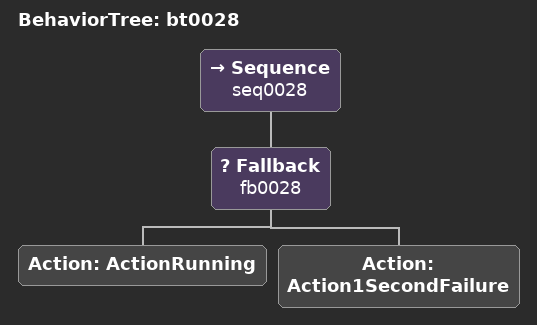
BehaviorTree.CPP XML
<root>

  <BehaviorTree ID="bt0028">
    <Sequence name="seq0028">
     <Fallback name="fb0028">
      <Action ID="ActionRunning" />
      <Action ID="Action1SecondFailure" />
      </Fallback>
    </Sequence>
  </BehaviorTree>

</root>
